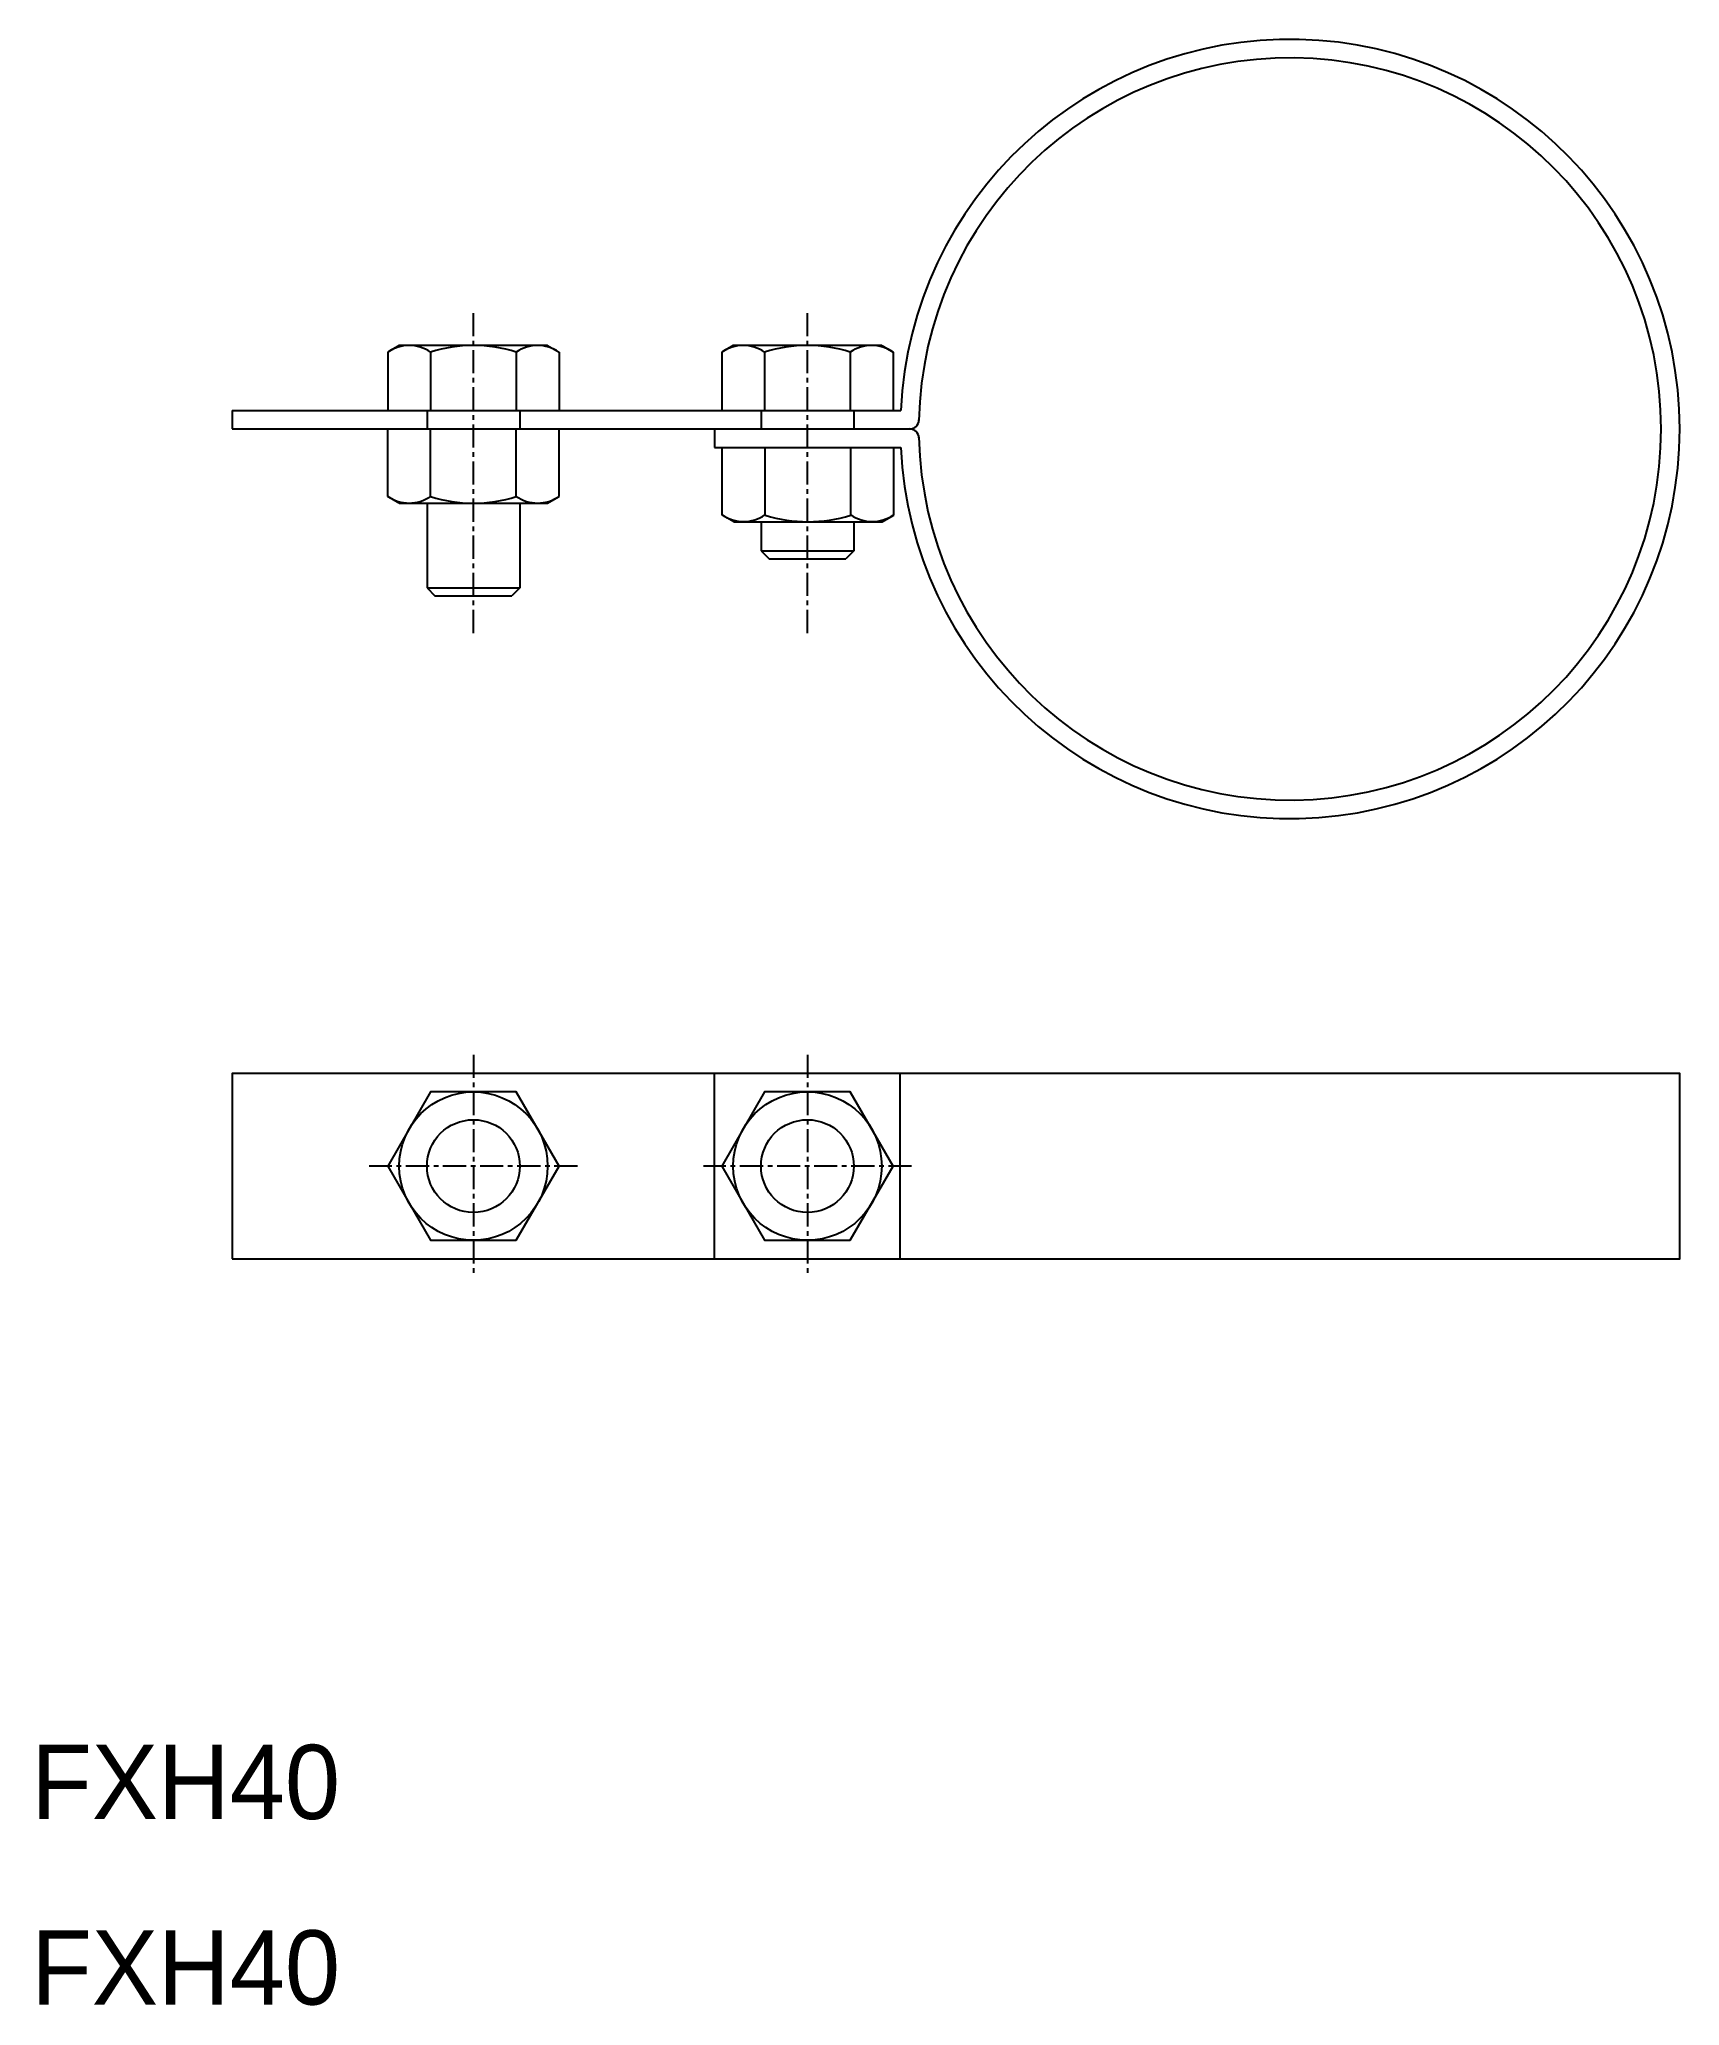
# Model space of a CAD drawing. Extents: x -2084 to -1995, y -467 to -361.
import ezdxf

# ---------------------------------------------------------------- set-up
doc = ezdxf.new("R2010")
doc.units = 0
doc.linetypes.add('CENTER', pattern=[2, 1.25, -0.25, 0.25, -0.25])
doc.layers.get('0').update_dxf_attribs({"linetype": 'CONTINUOUS'})
doc.layers.add('CENTER', color=1, linetype='CENTER')

msp = doc.modelspace()

# ---------------------------------------------------------------- linework, layer by layer
at = {"color": 7, "linetype": 'CONTINUOUS'}
for p, q in [((-2064.41, -377.14), (-2065.03, -377.5)), ((-2056.41, -377.14), (-2064.41, -377.14)), ((-2056.41, -377.14), (-2055.79, -377.5)), ((-2046.41, -377.14), (-2047.03, -377.5)), ((-2038.41, -377.14), (-2046.41, -377.14)), ((-2038.41, -377.14), (-2037.79, -377.5)), ((-2065.03, -377.5), (-2065.03, -380.64)), ((-2062.72, -377.5), (-2062.72, -380.64)), ((-2058.1, -377.5), (-2058.1, -380.64)), ((-2055.79, -377.5), (-2055.79, -380.64)), ((-2047.03, -377.5), (-2047.03, -380.64)), ((-2044.72, -377.5), (-2044.72, -380.64)), ((-2040.1, -377.5), (-2040.1, -380.64)), ((-2037.79, -377.5), (-2037.79, -380.64)), ((-2073.41, -380.64), (-2073.41, -381.64)), ((-2073.41, -380.64), (-2037.38, -380.64)), ((-2062.91, -380.64), (-2062.91, -381.64)), ((-2060.41, -381.44), (-2060.41, -381.44)), ((-2057.91, -380.64), (-2057.91, -381.64)), ((-2044.91, -380.64), (-2044.91, -381.64)), ((-2039.91, -380.64), (-2039.91, -381.64)), ((-2073.41, -381.64), (-2036.9, -381.64)), ((-2065.03, -385.28), (-2065.03, -381.64)), ((-2062.72, -385.28), (-2062.72, -381.64)), ((-2058.1, -385.28), (-2058.1, -381.64)), ((-2055.79, -385.28), (-2055.79, -381.64)), ((-2047.41, -381.64), (-2047.41, -382.64)), ((-2047.41, -382.64), (-2037.38, -382.64)), ((-2047, -386.28), (-2047, -382.64)), ((-2044.69, -386.28), (-2044.69, -382.64)), ((-2040.07, -386.28), (-2040.07, -382.64)), ((-2037.76, -386.28), (-2037.76, -382.64)), ((-2064.41, -385.64), (-2065.03, -385.28)), ((-2064.41, -385.64), (-2056.41, -385.64)), ((-2062.91, -385.64), (-2062.91, -390.21)), ((-2057.91, -385.64), (-2057.91, -390.21)), ((-2056.41, -385.64), (-2055.79, -385.28)), ((-2046.38, -386.64), (-2047, -386.28)), ((-2046.38, -386.64), (-2038.38, -386.64)), ((-2044.91, -386.64), (-2044.91, -388.21)), ((-2039.91, -386.64), (-2039.91, -388.21)), ((-2038.38, -386.64), (-2037.76, -386.28)), ((-2044.91, -388.21), (-2044.48, -388.64)), ((-2044.91, -388.21), (-2039.91, -388.21)), ((-2044.48, -388.64), (-2040.34, -388.64)), ((-2039.91, -388.21), (-2040.34, -388.64)), ((-2062.91, -390.21), (-2057.91, -390.21)), ((-2062.91, -390.21), (-2062.48, -390.64)), ((-2062.48, -390.64), (-2058.34, -390.64)), ((-2057.91, -390.21), (-2058.34, -390.64)), ((-2047.41, -426.37), (-2047.41, -416.37)), ((-2037.41, -426.37), (-2037.41, -416.37))]:
    msp.add_line(p, q, dxfattribs=at)
for points in [[(-2073.41, -426.37), (-1995.41, -426.37), (-1995.41, -416.37), (-2073.41, -416.37)], [(-2058.1, -425.37), (-2055.79, -421.37), (-2058.1, -417.37), (-2062.72, -417.37), (-2065.03, -421.37), (-2062.72, -425.37)], [(-2040.1, -425.37), (-2037.79, -421.37), (-2040.1, -417.37), (-2044.72, -417.37), (-2047.03, -421.37), (-2044.72, -425.37)]]:
    msp.add_lwpolyline(points, close=True, dxfattribs=at)
for centre, radius in [((-2060.41, -421.37), 4), ((-2042.41, -421.37), 4), ((-2060.41, -421.37), 2.5), ((-2042.41, -421.37), 2.5)]:
    msp.add_circle(centre, radius, dxfattribs=at)
for centre, radius, start, end in [((-2016.41, -381.64), 21, 182.7294, 177.2706), ((-2016.41, -381.64), 20, 181.289, 178.711), ((-2063.87, -379.18), 2.04, 55.6158, 124.3842), ((-2060.41, -384.78), 7.64, 72.412, 107.588), ((-2056.95, -379.18), 2.04, 55.6158, 124.3842), ((-2045.87, -379.18), 2.04, 55.6158, 124.3842), ((-2042.41, -384.78), 7.64, 72.412, 107.588), ((-2038.95, -379.18), 2.04, 55.6158, 124.3842), ((-2036.9, -381.14), 0.5, 270, 358.2635), ((-2036.9, -382.14), 0.5, 1.7365, 90), ((-2063.87, -383.59), 2.04, 235.6158, 304.3842), ((-2060.41, -378), 7.64, 252.412, 287.588), ((-2056.95, -383.59), 2.04, 235.6158, 304.3842), ((-2045.85, -384.59), 2.04, 235.6158, 304.3842), ((-2042.38, -379), 7.64, 252.412, 287.588), ((-2038.92, -384.59), 2.04, 235.6158, 304.3842)]:
    msp.add_arc(centre, radius, start, end, dxfattribs=at)
at = {"layer": 'CENTER', "color": 1, "linetype": 'CENTER'}
for p, q in [((-2060.41, -392.64), (-2060.41, -375.14)), ((-2042.41, -392.64), (-2042.41, -375.14)), ((-2060.41, -415.37), (-2060.41, -427.37)), ((-2042.41, -415.37), (-2042.41, -427.37)), ((-2054.8, -421.37), (-2066.02, -421.37)), ((-2036.8, -421.37), (-2048.02, -421.37))]:
    msp.add_line(p, q, dxfattribs=at)

# ---------------------------------------------------------------- texts
at = {"color": 7, "linetype": 'CONTINUOUS'}
for p in [(-2084.24, -456.56), (-2084.24, -466.56)]:
    msp.add_text('FXH40', height=4, dxfattribs=at).set_placement(p)

doc.saveas('drawing.dxf')
